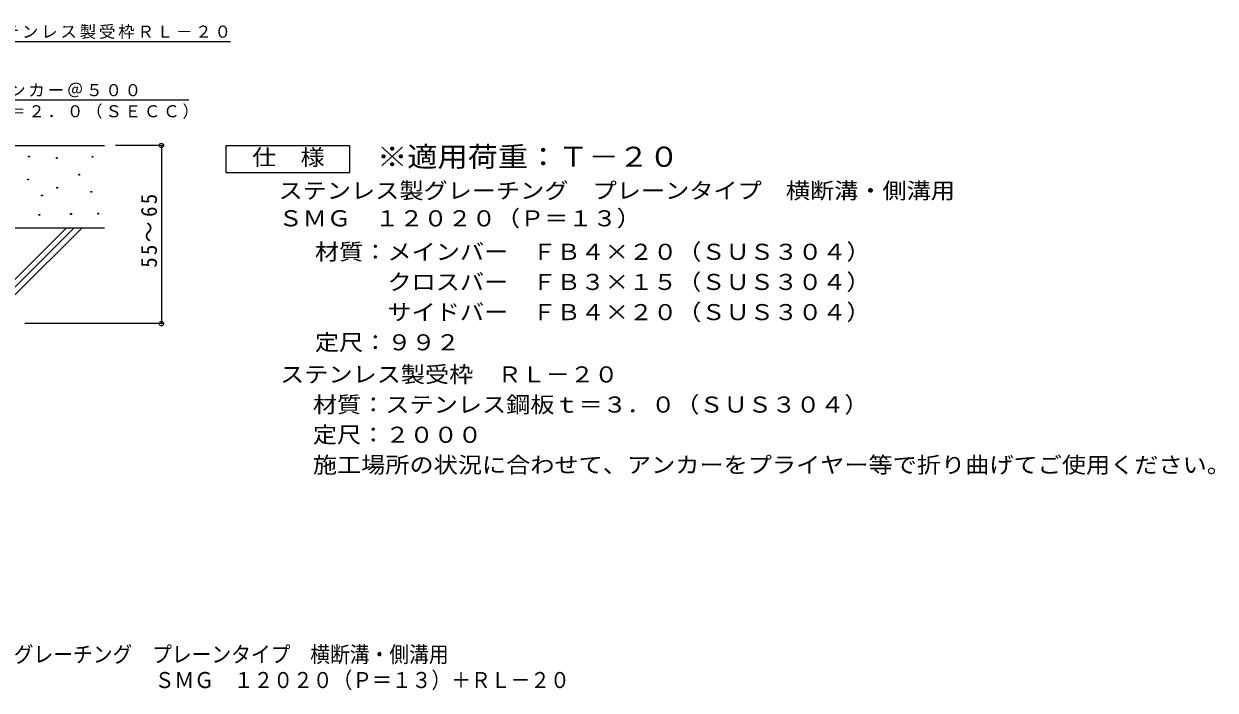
# Model space of a CAD drawing. Units: millimetres on the paper, enlarged 10 times, with parts at other scales. Extents: x -1705 to 1550, y -1369 to 1143.
# Drawn here: x -620 to 1550, y -1369 to -153 of the extents above; entities that cross this region are included whole.
import ezdxf
from ezdxf.enums import TextEntityAlignment as Align

# ---------------------------------------------------------------- set-up
doc = ezdxf.new("R2010")
doc.units = ezdxf.units.MM
doc.header["$LTSCALE"] = 10
doc.header["$PDMODE"] = 32
doc.header["$PDSIZE"] = 8
for name, color, linetype, lineweight in [('D-0', 7, 'Continuous', 9), ('D-4', 7, 'Continuous', 9), ('D-5', 7, 'Continuous', 9), ('D-6', 6, 'Continuous', 9)]:
    doc.layers.add(name, color=color, linetype=linetype, lineweight=lineweight)
doc.layers.add('F-5_F-5ﾚｲﾔ', color=2, linetype='Continuous')
doc.styles.add('ＭＳ ゴシック', font='')
doc.styles.get('ＭＳ ゴシック').set_extended_font_data('MS Gothic')

msp = doc.modelspace()

# ---------------------------------------------------------------- linework, layer by layer
at = {"layer": 'D-0'}
for points in [[(-611.02, -396.17), (-611.02, -394.67), (-609.52, -394.67), (-609.52, -396.17)], [(-560.26, -398.88), (-560.26, -397.38), (-558.76, -397.38), (-558.76, -398.88)], [(-495.29, -396.85), (-495.29, -395.35), (-493.79, -395.35), (-493.79, -396.85)], [(-519.66, -429.33), (-519.66, -427.83), (-518.16, -427.83), (-518.16, -429.33)], [(-612.37, -438.13), (-612.37, -436.63), (-610.87, -436.63), (-610.87, -438.13)], [(-559.58, -453.02), (-559.58, -451.52), (-558.08, -451.52), (-558.08, -453.02)], [(-587.33, -467.23), (-587.33, -465.73), (-585.83, -465.73), (-585.83, -467.23)], [(-497.32, -460.46), (-497.32, -458.96), (-495.82, -458.96), (-495.82, -460.46)], [(-485.14, -500.39), (-485.14, -498.89), (-483.64, -498.89), (-483.64, -500.39)], [(-592.07, -502.42), (-592.07, -500.92), (-590.57, -500.92), (-590.57, -502.42)], [(-534.55, -501.06), (-534.55, -499.56), (-533.05, -499.56), (-533.05, -501.06)]]:
    msp.add_lwpolyline(points, close=True, dxfattribs=at)
at = {"layer": 'D-4'}
for p, q in [((-366.1, -375.22), (-452.86, -375.22)), ((-369.1, -375.22), (-369.1, -700.22)), ((-366.1, -700.22), (-617.86, -700.22))]:
    msp.add_line(p, q, dxfattribs=at)
for p in [(-369.1, -375.22), (-369.1, -700.22)]:
    msp.add_point(p, dxfattribs=at)
at = {"layer": 'D-5'}
for p, q in [((-697.77, -185.98), (-243.18, -185.98)), ((-695.19, -292.17), (-319.23, -292.17))]:
    msp.add_line(p, q, dxfattribs=at)
msp.add_lwpolyline([(-251.22, -425.22), (-251.22, -375.22), (-26.22, -375.22), (-26.22, -425.22)], close=True, dxfattribs=at)
at = {"layer": 'D-6'}
for p, q in [((-887.86, -375.22), (-472.86, -375.22)), ((-637.86, -621.23), (-541.85, -525.22)), ((-637.86, -525.22), (-472.86, -525.22)), ((-637.86, -635.37), (-527.71, -525.22)), ((-637.86, -649.51), (-513.57, -525.22))]:
    msp.add_line(p, q, dxfattribs=at)

# ---------------------------------------------------------------- texts
at = {"layer": 'D-4', "color": 2, "insert": (-376.71, -598.22), "char_height": 29.33, "attachment_point": 7, "rotation": 90, "style": 'ＭＳ ゴシック'}
msp.add_mtext('\\T1.22;\\W0.95;55～65', dxfattribs=at)
at = {"layer": 'D-5', "color": 2, "style": 'ＭＳ ゴシック', "width": 1.1}
for s, p in [('仕\u3000様', (-203.72, -420.22)), ('ステンレス製グレーチング\u3000プレーンタイプ\u3000横断溝・側溝用', (-155.7, -481.09)), ('ＳＭＧ\u3000１２０２０（Ｐ＝１３）', (-155.7, -531.61)), ('材質：メインバー\u3000ＦＢ４×２０（ＳＵＳ３０４）', (-89.42, -592.66)), ('\u3000\u3000\u3000クロスバー\u3000ＦＢ３×１５（ＳＵＳ３０４）', (-89.42, -647.66)), ('\u3000\u3000\u3000サイドバー\u3000ＦＢ４×２０（ＳＵＳ３０４）', (-89.42, -702.67)), ('定尺：９９２', (-89.42, -757.66)), ('ステンレス製受枠\u3000ＲＬ－２０', (-152.85, -816.23)), ('材質：ステンレス鋼板ｔ＝３．０（ＳＵＳ３０４）', (-93.14, -871.23)), ('定尺：２０００', (-93.14, -926.23)), ('施工場所の状況に合わせて、アンカーをプライヤー等で折り曲げてご使用ください。', (-93.14, -981.23))]:
    msp.add_text(s, height=29.33, dxfattribs=at).set_placement(p, align=Align.BOTTOM_LEFT)
at = {"layer": 'D-5', "color": 3, "style": 'ＭＳ ゴシック', "width": 1.1}
msp.add_text('※適用荷重：Ｔ－２０', height=36.66, dxfattribs=at).set_placement((23.78, -425.22), align=Align.BOTTOM_LEFT)
at = {"layer": 'D-5', "char_height": 21.99, "attachment_point": 7, "style": 'ＭＳ ゴシック'}
for s, insert in [('\\T1.17;ステンレス製受枠ＲＬ－２０', (-693.39, -181.22)), ('\\T1.17;アンカー＠５００', (-681.55, -287.51)), ('\\T1.17;ｔ＝２．０（ＳＥＣＣ）', (-681.55, -326.83))]:
    msp.add_mtext(s, dxfattribs=dict(at, insert=insert))
at = {"layer": 'F-5_F-5ﾚｲﾔ', "style": 'ＭＳ ゴシック', "width": 0.9}
for s, p in [('ステンレス製グレーチング\u3000プレーンタイプ\u3000横断溝・側溝用', (-854.05, -1326.77)), ('ＳＭＧ\u3000１２０２０（Ｐ＝１３）＋ＲＬ－２０', (-381.29, -1373.57))]:
    msp.add_text(s, height=29.33, dxfattribs=at).set_placement(p, align=Align.BOTTOM_LEFT)

doc.saveas('drawing.dxf')
